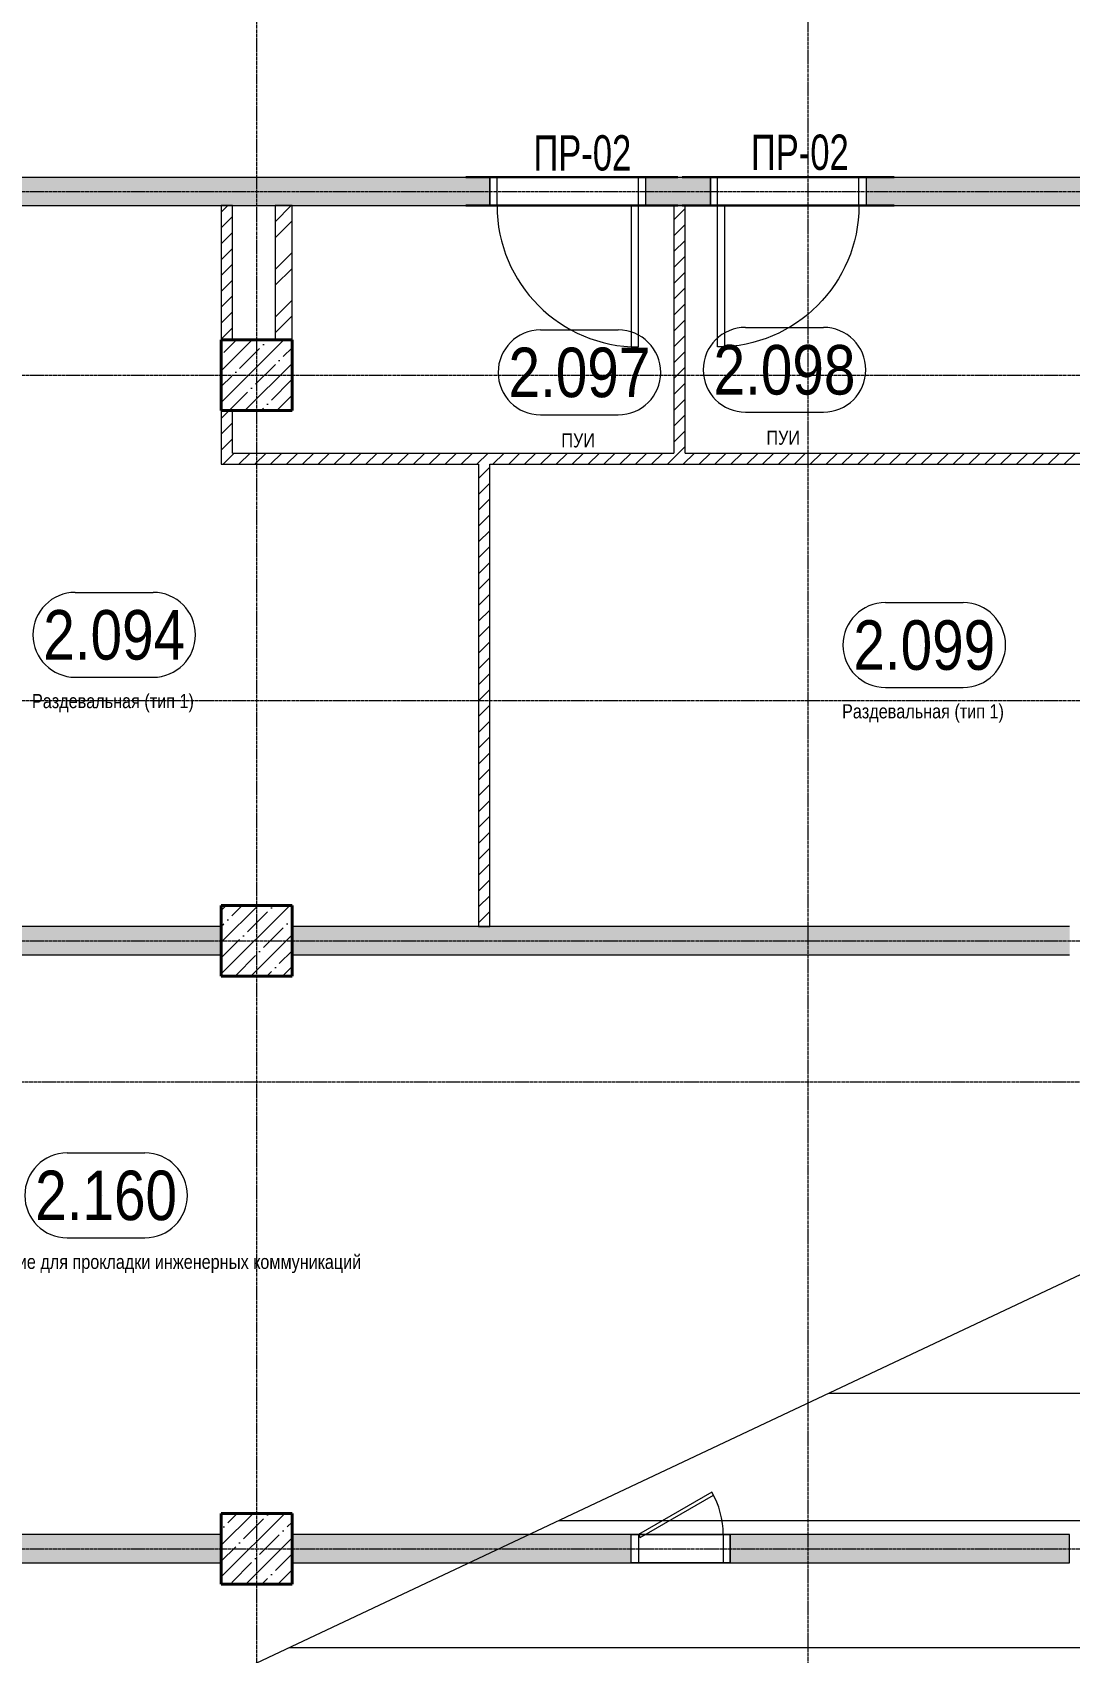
# Model space of a CAD drawing. Header units: millimetres. Extents: x -231292 to 573618, y -153144 to 564035.
# Drawn here: x 40897 to 48233, y 91395 to 102855 of the extents above; entities that cross this region are included whole.
import ezdxf
from ezdxf.enums import TextEntityAlignment as Align

# ---------------------------------------------------------------- set-up
doc = ezdxf.new("R2010")
doc.units = ezdxf.units.MM
doc.linetypes.add('CENTER2', pattern=[28.575, 19.05, -3.175, 3.175, -3.175])
doc.linetypes.add('HIDDEN2', pattern=[4.7625, 3.175, -1.5875])
doc.layers.get('0').update_dxf_attribs({"color": 250})
doc.layers.get('Defpoints').update_dxf_attribs({"color": 250})
for name, color, linetype, lineweight in [('A-Wall-Open', 250, 'Continuous', 5), ('АР_Area', 250, 'Continuous', 5), ('АР_Двери', 250, 'Continuous', 9), ('АР_Колонны', 250, 'Continuous', 35), ('АР_Стены ЖБ', 250, 'Continuous', 35), ('АР_Стены кирпич', 250, 'Continuous', 20), ('АР_Стены ПЕНОблок', 250, 'Continuous', 20), ('АР_Штриховка', 250, 'Continuous', 0), ('Двери кабины', 250, 'Continuous', 0), ('ЛК_Открытая', 250, 'Continuous', 5), ('РД_Оси_100', 250, 'Continuous', 0)]:
    doc.layers.add(name, color=color, linetype=linetype, lineweight=lineweight)
for name, color, linetype, lineweight, plot in [('АР_Делит', 250, 'Continuous', 0, False), ('РД_Проем', 250, 'Continuous', 0, False), ('РД_проем_инж перемыч_подсчет', 250, 'Continuous', 30, False)]:
    doc.layers.add(name, color=color, linetype=linetype, lineweight=lineweight, plot=plot)
doc.layers.add('РД_Перемычка инж проемов', color=250, linetype='Continuous')
doc.styles.add('Arial0', font='arial.ttf')
doc.styles.add('style1', font='ARIALN.TTF')
doc.styles.add('ккк', font='isocpeur.ttf', dxfattribs={"width": 0.85, "oblique": 15})
pattern_1 = [(95, (8883.4, 13229.69), (140.09465, 117.55338), [19.05, -209.55]), (40, (8883.4, 13229.69), (-160.01845, 110.17673), [15.24, -167.6406]), (145.45144, (8895.08, 13239.48), (-19.9238, 227.7301), [16.19, -178.09024]), (91.1842, (8847.48, 13265.6), (221.41024, 161.9534), [28.575, -314.325]), (141.63556, (8865.93, 13279.1), (-7.0866, 342.8268), [24.285, -267.1356]), (36.18415, (8847.48, 13265.6), (-7.0866, 342.8268), [22.86, -251.4597]), (66, (8874.42, 13274.59), (179.51998, 34.89515), [19.05, -209.55]), (11, (8874.42, 13274.59), (-86.53993, 173.9412), [15.24, -167.64]), (116.45145, (8889.38, 13277.5), (92.98005, 208.83634), [16.19, -178.08994]), (82.5, (8883.4, 13229.686), (-57.60547, 61.973414), [0, -165.608, 0, -170.18, 0, -168.275]), (52.5, (8883.4, 13229.69), (-23.58973, 118.087), [0, -97.028, 0, -161.798, 0, -64.135]), (12.5, (8843.35, 13189.634), (99.927863, 91.826196), [0, -63.5, 0, -198.12, 0, -262.89]), (2.5, (8825.39, 13171.67), (86.7639, 122.7224), [0, -82.55, 0, -131.572, 0, -186.69])]
pattern_2 = [(45, (8883.4, 13229.69), (-112.2532, 112.2532), []), (45, (8995.66, 13229.69), (-112.2532, 112.2532), [198.4375, -39.6875, 0, -39.6875])]

# ---------------------------------------------------------------- blocks, each defined once
blk = doc.blocks.new('СОШ_2200_АР_ОСИ_М100_28.05.24')
at = {"layer": 'АР_Делит', "linetype": 'CENTER2'}
for p, q in [((-5954.958, 87200), (47367.08, 87200)), ((-5954.958, 83200), (47367.08, 83200))]:
    blk.add_line(p, q, dxfattribs=at)
at = {"layer": 'РД_Оси_100', "linetype": 'CENTER2'}
for p, q in [((37500, -6155), (37500, 139938.679)), ((-5954.958, 88500), (119910, 88500)), ((-5954.958, 84900), (119910, 84900)), ((119910, 82200), (-5954.958, 82200)), ((-5954.958, 78900), (119910, 78900))]:
    blk.add_line(p, q, dxfattribs=at)
at = {"layer": 'РД_Оси_100', "color": 1, "linetype": 'CENTER2'}
blk.add_lwpolyline([(33600, 139938.679), (33600, -6155)], dxfattribs=at)
blk = doc.blocks.new('MOK-МаркаПом_овал_ареал')
for p, q in [((-2.75, 3), (2.75, 3)), ((-2.75, -3), (2.75, -3))]:
    blk.add_line(p, q)
for centre, radius, start, end in [((-2.75, 0), 3, 90, 270), ((2.75, 0), 3, 270, 90), ((-3.75, 0), 3.5, 0, 0.001)]:
    blk.add_arc(centre, radius, start, end)
at = {"color": 0, "style": 'style1'}
blk.add_attdef('АР-ПОМЕЩЕНИЕ:НОМЕР', text='', height=3.5, dxfattribs=at).set_placement((0, 0), align=Align.MIDDLE)
at = {"layer": 'Defpoints', "color": 2, "style": 'style1'}
blk.add_attdef('АР-ПОМЕЩЕНИЕ:НАИМЕНОВАНИЕ', text='', height=1, dxfattribs=at).set_placement((-0.09, -4.81), align=Align.MIDDLE)
blk = doc.blocks.new('MOK-МаркаПеремычки')
at = {"color": 0, "style": 'ккк', "oblique": 15, "width": 0.85}
blk.add_attdef('АР-ПРОЕМ:ПЕРЕМЫЧКА', text='', height=2.5, dxfattribs=at).set_placement((0, 0), align=Align.MIDDLE)

msp = doc.modelspace()

# ---------------------------------------------------------------- hatches: boundary and pattern name
at = {"layer": 'АР_Штриховка', "linetype": 'Continuous', "lineweight": 0}
h = msp.add_hatch(dxfattribs=at)
h.set_pattern_fill('AR-CONC', color=256, angle=45, style=0)
h.set_pattern_definition([(95, (8883.4, 13229.69), (140.09465, 117.55338), [19.05, -209.55]), (40, (8883.4, 13229.69), (-160.01845, 110.17673), [15.24, -167.6406]), (145.45144, (8895.08, 13239.48), (-19.9238, 227.7301), [16.19, -178.09024]), (91.1842, (8847.48, 13265.6), (221.41024, 161.9534), [28.575, -314.325]), (141.63556, (8865.93, 13279.1), (-7.0866, 342.82676), [24.285, -267.1356]), (36.18415, (8847.48, 13265.6), (-7.0866, 342.8268), [22.86, -251.4597]), (66, (8874.42, 13274.59), (179.51998, 34.89515), [19.05, -209.55]), (11, (8874.42, 13274.59), (-86.53993, 173.9412), [15.24, -167.64]), (116.45144, (8889.38, 13277.5), (92.98005, 208.83634), [16.19, -178.08994]), (82.5, (8883.4, 13229.686), (-57.60547, 61.973414), [0, -165.608, 0, -170.18, 0, -168.275]), (52.5, (8883.4, 13229.69), (-23.58973, 118.087), [0, -97.028, 0, -161.798, 0, -64.135]), (12.5, (8843.35, 13189.634), (99.927863, 91.826196), [0, -63.5, 0, -198.12, 0, -262.89]), (2.5, (8825.39, 13171.67), (86.7639, 122.72239), [0, -82.55, 0, -131.572, 0, -186.69])])
h.paths.add_polyline_path([(33083.403, 101829.686), (33283.403, 101629.686), (36683.403, 101629.686), (36683.403, 101829.686)], flags=0)
h.paths.add_polyline_path([(36683.403, 101829.686), (36683.403, 101629.686), (38723.403, 101629.686), (38723.403, 101829.686)], flags=0)
h.paths.add_polyline_path([(39823.403, 101829.686), (39823.403, 101629.686), (42233.403, 101629.686), (42233.403, 101829.686)], flags=0)
h.paths.add_polyline_path([(49933.403, 101829.686), (49933.403, 101629.686), (54383.403, 101629.686), (54383.403, 101829.686)], flags=0)
h.paths.add_polyline_path([(45433.403, 101829.686), (45433.403, 101629.686), (45693.403, 101629.686), (45693.403, 101829.686)], flags=0)
h.paths.add_polyline_path([(46793.403, 101829.686), (46793.403, 101629.686), (48233.403, 101629.686), (48233.403, 101829.686)], flags=0)
h.paths.add_polyline_path([(48233.403, 101829.686), (48233.403, 101629.686), (48783.403, 101629.686), (48783.403, 101829.686)], flags=0)
h.paths.add_polyline_path([(49883.403, 101829.686), (49883.403, 101629.686), (49933.403, 101629.686), (49933.403, 101829.686)], flags=0)
h.paths.add_polyline_path([(42233.403, 101829.686), (42233.403, 101629.686), (42733.406, 101629.686), (42733.406, 101829.686)], flags=0)
h.paths.add_polyline_path([(42733.406, 101829.686), (42733.406, 101629.686), (44133.403, 101629.686), (44133.403, 101829.686)], flags=0)
h.paths.add_polyline_path([(45233.403, 101829.686), (45233.403, 101629.686), (45433.403, 101629.686), (45433.403, 101829.686)], flags=0)
at = {"layer": 'АР_Штриховка', "linetype": 'Continuous', "lineweight": 0, "ltscale": 0.5}
h = msp.add_hatch(dxfattribs=at)
h.set_pattern_fill('ANSI31', color=256, scale=25, angle=-360, style=0)
h.set_pattern_definition([(45, (8883.4, 13229.69), (-56.1266, 56.1266), [])])
h.paths.add_polyline_path([(42233.403, 100679.686), (42313.403, 100679.686), (42313.403, 101629.686), (42233.403, 101629.686)], flags=0)
at = {"layer": 'АР_Штриховка', "linetype": 'Continuous', "lineweight": 0}
h = msp.add_hatch(dxfattribs=at)
h.set_pattern_fill('ANSI32', color=256, scale=25, style=0)
h.set_pattern_definition([(45, (8883.4, 13229.69), (-168.3798, 168.3798), []), (45, (8995.66, 13229.69), (-168.3798, 168.3798), [])])
h.paths.add_polyline_path([(42613.403, 100679.687), (42733.403, 100679.686), (42733.406, 101629.686), (42613.406, 101629.686)], flags=0)
at = {"layer": 'АР_Штриховка', "linetype": 'Continuous', "lineweight": 0, "ltscale": 0.5}
h = msp.add_hatch(dxfattribs=at)
h.set_pattern_fill('ANSI31', color=256, scale=25, angle=-360, style=0)
h.set_pattern_definition([(45, (8883.4, 13229.69), (-56.1266, 56.1266), [])])
h.paths.add_polyline_path([(45433.403, 99879.686), (45460.069, 99859.686), (45513.403, 99879.686), (45513.403, 101629.686), (45433.403, 101629.686)], flags=0)
at = {"layer": 'АР_Штриховка', "linetype": 'Continuous', "lineweight": 5}
h = msp.add_hatch(dxfattribs=at)
h.set_pattern_fill('ANSI35', color=256, scale=25, style=0)
h.set_pattern_definition(pattern_2)
h.paths.add_polyline_path([(42233.403, 100179.686), (42733.403, 100179.686), (42733.403, 100679.686), (42233.403, 100679.686)], flags=0)
at = {"layer": 'АР_Штриховка', "linetype": 'Continuous', "lineweight": 0, "ltscale": 0.5}
h = msp.add_hatch(dxfattribs=at)
h.set_pattern_fill('ANSI31', color=256, scale=25, angle=-360, style=0)
h.set_pattern_definition([(45, (8883.4, 13229.69), (-56.1266, 56.1266), [])])
h.paths.add_polyline_path([(42313.403, 100179.686), (42233.403, 100179.686), (42233.403, 99799.686), (42313.403, 99879.686)], flags=0)
h = msp.add_hatch(dxfattribs=at)
h.set_pattern_fill('ANSI31', color=256, scale=25, style=0)
h.set_pattern_definition([(45, (8883.4, 13229.69), (-56.1266, 56.1266), [])])
h.paths.add_polyline_path([(45433.403, 99799.686), (45460.069, 99859.686), (45433.403, 99879.686), (44053.403, 99879.686), (44080.069, 99819.686), (44133.403, 99799.686)], flags=0)
h.paths.add_polyline_path([(44053.403, 99799.686), (44080.069, 99819.686), (44053.403, 99879.686), (42313.403, 99879.686), (42233.403, 99799.686)], flags=0)
h.paths.add_polyline_path([(48733.403, 99799.686), (48653.403, 99879.686), (48233.403, 99879.686), (48233.403, 99799.686)], flags=0)
h.paths.add_polyline_path([(48233.403, 99799.686), (48233.403, 99879.686), (45513.403, 99879.686), (45460.069, 99859.686), (45433.403, 99799.686)], flags=0)
h = msp.add_hatch(dxfattribs=at)
h.set_pattern_fill('ANSI31', color=256, scale=25, angle=-360, style=0)
h.set_pattern_definition([(45, (8883.4, 13229.69), (-56.1266, 56.1266), [])])
h.paths.add_polyline_path([(44133.403, 99799.686), (44080.069, 99819.686), (44053.403, 99799.686), (44053.403, 96529.688), (44133.403, 96529.688)], flags=0)
at = {"layer": 'АР_Штриховка', "linetype": 'Continuous', "lineweight": 5}
h = msp.add_hatch(dxfattribs=at)
h.set_pattern_fill('ANSI35', color=256, scale=25, style=0)
h.set_pattern_definition(pattern_2)
h.paths.add_polyline_path([(42233.403, 96179.686), (42733.403, 96179.686), (42733.403, 96679.686), (42233.403, 96679.686)], flags=0)
at = {"layer": 'АР_Штриховка', "linetype": 'Continuous', "lineweight": 0}
h = msp.add_hatch(dxfattribs=at)
h.set_pattern_fill('AR-CONC', color=256, angle=45, style=0)
h.set_pattern_definition([(95, (8883.4, 13229.69), (140.09465, 117.55338), [19.05, -209.55]), (40, (8883.4, 13229.69), (-160.01845, 110.17673), [15.24, -167.6406]), (145.45144, (8895.08, 13239.48), (-19.9238, 227.7301), [16.19, -178.09024]), (91.1842, (8847.48, 13265.6), (221.41024, 161.9534), [28.575, -314.325]), (141.63556, (8865.93, 13279.1), (-7.0866, 342.8268), [24.285, -267.1356]), (36.18415, (8847.48, 13265.6), (-7.0866, 342.8268), [22.86, -251.4597]), (66, (8874.42, 13274.59), (179.51998, 34.89515), [19.05, -209.55]), (11, (8874.42, 13274.59), (-86.53993, 173.9412), [15.24, -167.64]), (116.45145, (8889.38, 13277.5), (92.98005, 208.83634), [16.19, -178.08994]), (82.5, (8883.4, 13229.686), (-57.60547, 61.973414), [0, -165.608, 0, -170.18, 0, -168.275]), (52.5, (8883.4, 13229.69), (-23.58973, 118.087), [0, -97.028, 0, -161.798, 0, -64.135]), (12.5, (8843.35, 13189.634), (99.927863, 91.826196), [0, -63.5, 0, -198.12, 0, -262.89]), (2.5, (8825.39, 13171.67), (86.7639, 122.7224), [0, -82.55, 0, -131.572, 0, -186.69])])
h.paths.add_polyline_path([(36683.403, 96529.686), (36683.403, 96329.686), (42233.403, 96329.687), (42233.403, 96529.687)], flags=0)
h = msp.add_hatch(dxfattribs=at)
h.set_pattern_fill('AR-CONC', color=256, angle=45, style=0)
h.set_pattern_definition([(95, (8883.4, 13229.69), (140.09465, 117.55338), [19.05, -209.55]), (40, (8883.4, 13229.69), (-160.01845, 110.17673), [15.24, -167.6406]), (145.45144, (8895.08, 13239.48), (-19.9238, 227.7301), [16.19, -178.09024]), (91.1842, (8847.48, 13265.6), (221.41024, 161.9534), [28.575, -314.325]), (141.63556, (8865.93, 13279.1), (-7.0866, 342.8268), [24.285, -267.1356]), (36.18415, (8847.48, 13265.6), (-7.0866, 342.8268), [22.86, -251.4597]), (66, (8874.42, 13274.59), (179.51998, 34.89515), [19.05, -209.55]), (11, (8874.42, 13274.59), (-86.53993, 173.9412), [15.24, -167.64]), (116.45145, (8889.38, 13277.5), (92.98005, 208.83634), [16.19, -178.08994]), (82.5, (8883.4, 13229.686), (-57.60547, 61.973414), [0, -165.608, 0, -170.18, 0, -168.275]), (52.5, (8883.4, 13229.69), (-23.58973, 118.087), [0, -97.028, 0, -161.798, 0, -64.135]), (12.5, (8843.35, 13189.634), (99.927863, 91.826196), [0, -63.5, 0, -198.12, 0, -262.89]), (2.5, (8825.39, 13171.67), (86.7639, 122.7224), [0, -82.55, 0, -131.572, 0, -186.69])])
h.paths.add_polyline_path([(42733.403, 96529.687), (42733.403, 96329.687), (48233.403, 96329.688), (48233.403, 96529.688)], flags=0)
at = {"layer": 'АР_Штриховка', "linetype": 'Continuous', "lineweight": 5}
h = msp.add_hatch(dxfattribs=at)
h.set_pattern_fill('ANSI35', color=256, scale=25, style=0)
h.set_pattern_definition(pattern_2)
h.paths.add_polyline_path([(42233.403, 91879.686), (42733.403, 91879.686), (42733.403, 92379.686), (42233.403, 92379.686)], flags=0)
at = {"layer": 'АР_Штриховка', "linetype": 'Continuous', "lineweight": 0}
h = msp.add_hatch(dxfattribs=at)
h.set_pattern_fill('AR-CONC', color=256, angle=-315, style=0)
h.set_pattern_definition(pattern_1)
h.paths.add_polyline_path([(36683.403, 92229.686), (36683.403, 92029.686), (42233.403, 92029.686), (42233.403, 92229.686)], flags=0)
h = msp.add_hatch(dxfattribs=at)
h.set_pattern_fill('AR-CONC', color=256, angle=-315, style=0)
h.set_pattern_definition(pattern_1)
h.paths.add_polyline_path([(42733.403, 92229.686), (42733.403, 92029.686), (45133.401, 92029.686), (45133.401, 92229.686)], flags=0)
h.paths.add_polyline_path([(45833.401, 92229.686), (45833.401, 92029.686), (48233.399, 92029.686), (48233.399, 92229.686)], flags=0)

# ---------------------------------------------------------------- linework, layer by layer
at = {"layer": 'A-Wall-Open', "linetype": 'Continuous', "lineweight": 5}
for p, q in [((45133.401, 92229.686), (45833.401, 92229.686)), ((45133.401, 92029.686), (45833.401, 92029.686))]:
    msp.add_line(p, q, dxfattribs=at)
at = {"layer": 'АР_Двери', "linetype": 'Continuous', "lineweight": 9}
for points in [[(44183.403, 101829.686), (44133.403, 101829.686), (44133.403, 101629.686), (44183.403, 101629.686)], [(45183.403, 101829.686), (45233.403, 101829.686), (45233.403, 101629.686), (45183.403, 101629.686)], [(45743.403, 101829.686), (45693.403, 101829.686), (45693.403, 101629.686), (45743.403, 101629.686)], [(46743.403, 101829.686), (46793.403, 101829.686), (46793.403, 101629.686), (46743.403, 101629.686)], [(45183.403, 101629.686), (45133.403, 101629.686), (45133.403, 100629.686), (45183.403, 100629.686)], [(45743.403, 101629.686), (45793.403, 101629.686), (45793.403, 100629.686), (45743.403, 100629.686)]]:
    msp.add_lwpolyline(points, close=True, dxfattribs=at)
msp.add_arc((45183.403, 101629.686), 1000, 180, 270, dxfattribs=at)
at = {"layer": 'АР_Двери', "linetype": 'Continuous', "lineweight": 9, "extrusion": (0, 0, -1)}
msp.add_arc((-45743.403, 101629.686), 1000, 180, 270, dxfattribs=at)
at = {"layer": 'АР_Колонны', "linetype": 'HIDDEN2', "lineweight": 25}
for p, q in [((42233.403, 100679.686), (42733.403, 100679.686)), ((42233.403, 100179.686), (42233.403, 100679.686)), ((42733.403, 100679.686), (42733.403, 100179.686)), ((42733.403, 100179.686), (42233.403, 100179.686)), ((42233.403, 96679.686), (42733.403, 96679.686)), ((42233.403, 96179.686), (42233.403, 96679.686)), ((42733.403, 96679.686), (42733.403, 96179.686)), ((42733.403, 96179.686), (42233.403, 96179.686)), ((42233.403, 92379.686), (42733.403, 92379.686)), ((42233.403, 91879.686), (42233.403, 92379.686)), ((42733.403, 92379.686), (42733.403, 91879.686)), ((42733.403, 91879.686), (42233.403, 91879.686))]:
    msp.add_line(p, q, dxfattribs=at)
at = {"layer": 'АР_Колонны', "linetype": 'Continuous', "lineweight": 35}
for p, q in [((42233.403, 100679.686), (42733.403, 100679.686)), ((42233.403, 100179.686), (42233.403, 100679.686)), ((42733.403, 100179.686), (42733.403, 100679.686)), ((42233.403, 100179.686), (42733.403, 100179.686)), ((42233.403, 96679.686), (42733.403, 96679.686)), ((42233.403, 96179.686), (42233.403, 96679.686)), ((42733.403, 96179.686), (42733.403, 96679.686)), ((42233.403, 96179.686), (42733.403, 96179.686)), ((42233.403, 92379.686), (42733.403, 92379.686)), ((42233.403, 91879.686), (42233.403, 92379.686)), ((42733.403, 91879.686), (42733.403, 92379.686)), ((42233.403, 91879.686), (42733.403, 91879.686))]:
    msp.add_line(p, q, dxfattribs=at)
at = {"layer": 'АР_Стены ЖБ', "linetype": 'Continuous', "lineweight": 40}
for p, q in [((42733.403, 100679.686), (42233.403, 100679.686)), ((42233.403, 100679.686), (42233.403, 100179.686)), ((42733.403, 100179.686), (42733.403, 100679.686)), ((42233.403, 100179.686), (42733.403, 100179.686)), ((42733.403, 96679.686), (42233.403, 96679.686)), ((42233.403, 96679.686), (42233.403, 96179.686)), ((42733.403, 96179.686), (42733.403, 96679.686)), ((42233.403, 96179.686), (42733.403, 96179.686)), ((42733.403, 92379.686), (42233.403, 92379.686)), ((42233.403, 92379.686), (42233.403, 91879.686)), ((42733.403, 91879.686), (42733.403, 92379.686)), ((42233.403, 91879.686), (42733.403, 91879.686))]:
    msp.add_line(p, q, dxfattribs=at)
at = {"layer": 'АР_Стены кирпич', "linetype": 'Continuous', "lineweight": 20}
for p, q in [((42613.406, 101629.686), (42613.403, 100679.687)), ((42733.406, 101629.686), (42613.406, 101629.686)), ((42733.403, 100679.686), (42733.406, 101629.686)), ((42613.403, 100679.687), (42733.403, 100679.686))]:
    msp.add_line(p, q, dxfattribs=at)
at = {"layer": 'АР_Стены ПЕНОблок', "linetype": 'Continuous', "lineweight": 20}
for p, q in [((39823.403, 101829.686), (44133.403, 101829.686)), ((44133.403, 101629.686), (44133.403, 101829.686)), ((45233.403, 101829.686), (45233.403, 101629.686)), ((45233.403, 101829.686), (45693.403, 101829.686)), ((45693.403, 101629.686), (45693.403, 101829.686)), ((46793.403, 101829.686), (48783.403, 101829.686)), ((46793.403, 101829.686), (46793.403, 101629.686)), ((39823.403, 101629.686), (44133.403, 101629.686)), ((42313.403, 101629.686), (42233.403, 101629.686)), ((42233.403, 101629.686), (42233.403, 100679.686)), ((42313.403, 100679.686), (42313.403, 101629.686)), ((45233.403, 101629.686), (45693.403, 101629.686)), ((45513.403, 101629.686), (45433.403, 101629.686)), ((45433.403, 101629.686), (45433.403, 99879.686)), ((45513.403, 99879.686), (45513.403, 101629.686)), ((46793.403, 101629.686), (48783.403, 101629.686)), ((42233.403, 100679.686), (42313.403, 100679.686)), ((42313.403, 100179.686), (42233.403, 100179.686)), ((42233.403, 100179.686), (42233.403, 99799.686)), ((42313.403, 99879.686), (42313.403, 100179.686)), ((42313.403, 99879.686), (45433.403, 99879.686)), ((45513.403, 99879.686), (48653.403, 99879.686)), ((42233.403, 99799.686), (44053.403, 99799.686)), ((44053.403, 99799.686), (44053.403, 96529.688)), ((44133.403, 99799.686), (48733.403, 99799.686)), ((44133.403, 96529.688), (44133.403, 99799.686)), ((42233.403, 96529.687), (36683.403, 96529.686)), ((42233.403, 96329.687), (42233.403, 96529.687)), ((48233.403, 96529.688), (42733.403, 96529.687)), ((42733.403, 96529.687), (42733.403, 96329.687)), ((44053.403, 96529.688), (44133.403, 96529.688)), ((36683.403, 96329.686), (42233.403, 96329.687)), ((42733.403, 96329.687), (48233.403, 96329.688)), ((42233.403, 92229.686), (36683.403, 92229.686)), ((42233.403, 92029.686), (42233.403, 92229.686)), ((42733.403, 92229.686), (42733.403, 92029.686)), ((45133.401, 92229.686), (42733.403, 92229.686)), ((45133.401, 92029.686), (45133.401, 92229.686)), ((45833.401, 92229.686), (45833.401, 92029.686)), ((48233.399, 92229.686), (45833.401, 92229.686)), ((48233.399, 92029.686), (48233.399, 92229.686)), ((36683.403, 92029.686), (42233.403, 92029.686)), ((42733.403, 92029.686), (45133.401, 92029.686)), ((45833.401, 92029.686), (48233.399, 92029.686))]:
    msp.add_line(p, q, dxfattribs=at)
at = {"layer": 'Двери кабины', "linetype": 'Continuous', "lineweight": 0}
for points in [[(45183.401, 92229.686), (45195.901, 92208.035), (45715.516, 92508.035), (45703.016, 92529.686)], [(45183.401, 92029.686), (45133.401, 92029.686), (45133.401, 92229.686), (45183.401, 92229.686)], [(45783.401, 92029.686), (45833.401, 92029.686), (45833.401, 92229.686), (45783.401, 92229.686)]]:
    msp.add_lwpolyline(points, close=True, dxfattribs=at)
msp.add_arc((45183.401, 92229.686), 600, 0, 30, dxfattribs=at)
at = {"layer": 'ЛК_Открытая'}
for p, q in [((38353.403, 89376.798), (52613.403, 96094.992)), ((46531.521, 93229.686), (52613.403, 93229.686)), ((44621.186, 92329.686), (52613.403, 92329.686)), ((42710.851, 91429.686), (52613.403, 91429.686))]:
    msp.add_line(p, q, dxfattribs=at)
at = {"layer": 'РД_Проем', "linetype": 'Continuous', "lineweight": 0}
for p, q in [((45233.403, 101829.686), (44133.403, 101829.686)), ((46793.403, 101829.686), (45693.403, 101829.686)), ((45233.403, 101629.686), (44133.403, 101629.686)), ((46793.403, 101629.686), (45693.403, 101629.686)), ((45833.401, 92229.686), (45133.401, 92229.686)), ((45833.401, 92029.686), (45133.401, 92029.686))]:
    msp.add_line(p, q, dxfattribs=at)
at = {"layer": 'РД_проем_инж перемыч_подсчет', "linetype": 'Continuous', "lineweight": 30}
for p, q in [((45463.403, 101829.686), (43963.403, 101829.686)), ((46993.403, 101829.686), (45493.403, 101829.686)), ((45463.403, 101629.686), (43963.403, 101629.686)), ((46993.403, 101629.686), (45493.403, 101629.686))]:
    msp.add_line(p, q, dxfattribs=at)

# ---------------------------------------------------------------- block references
at = {"layer": 'АР_Area', "linetype": 'Continuous', "lineweight": 5, "xscale": 100, "yscale": 100, "zscale": 100}
for p, values in [((44766.312, 100449.899), {'АР-ПОМЕЩЕНИЕ:НОМЕР': '2.097', 'АР-ПОМЕЩЕНИЕ:НАИМЕНОВАНИЕ': 'ПУИ'}), ((46216.831, 100468.485), {'АР-ПОМЕЩЕНИЕ:НОМЕР': '2.098', 'АР-ПОМЕЩЕНИЕ:НАИМЕНОВАНИЕ': 'ПУИ'}), ((41475.824, 98593.691), {'АР-ПОМЕЩЕНИЕ:НОМЕР': '2.094', 'АР-ПОМЕЩЕНИЕ:НАИМЕНОВАНИЕ': 'Раздевальная (тип 1)'}), ((47205.485, 98521.337), {'АР-ПОМЕЩЕНИЕ:НОМЕР': '2.099', 'АР-ПОМЕЩЕНИЕ:НАИМЕНОВАНИЕ': 'Раздевальная (тип 1)'}), ((41418.397, 94628.79), {'АР-ПОМЕЩЕНИЕ:НОМЕР': '2.160', 'АР-ПОМЕЩЕНИЕ:НАИМЕНОВАНИЕ': 'Техническое помещение для прокладки инженерных коммуникаций'})]:
    msp.add_blockref('MOK-МаркаПом_овал_ареал', p, dxfattribs=at).add_auto_attribs(values)
at = {"layer": 'РД_Оси_100'}
msp.add_blockref('СОШ_2200_АР_ОСИ_М100_28.05.24', (8883.403, 13229.686), dxfattribs=at)
at = {"layer": 'РД_Перемычка инж проемов', "linetype": 'Continuous', "lineweight": -3}
ref = msp.add_blockref('MOK-МаркаПеремычки', (44786.841, 102002.637, 200), dxfattribs=dict(at, xscale=100, yscale=100, zscale=100))
ref.add_attrib('АР-ПРОЕМ:ПЕРЕМЫЧКА', 'ПР-02', dxfattribs={"layer": '0', "color": 0, "height": 250, "style": 'Arial0', "width": 0.7}).set_placement((44786.841, 102002.637, 200), align=Align.MIDDLE)
ref = msp.add_blockref('MOK-МаркаПеремычки', (46325.458, 102007.298, 200), dxfattribs=dict(at, xscale=100, yscale=100, zscale=100))
ref.add_attrib('АР-ПРОЕМ:ПЕРЕМЫЧКА', 'ПР-02', dxfattribs={"layer": '0', "color": 0, "height": 250, "style": 'Arial0', "width": 0.7}).set_placement((46325.458, 102007.298, 200), align=Align.MIDDLE)

doc.saveas('drawing.dxf')
